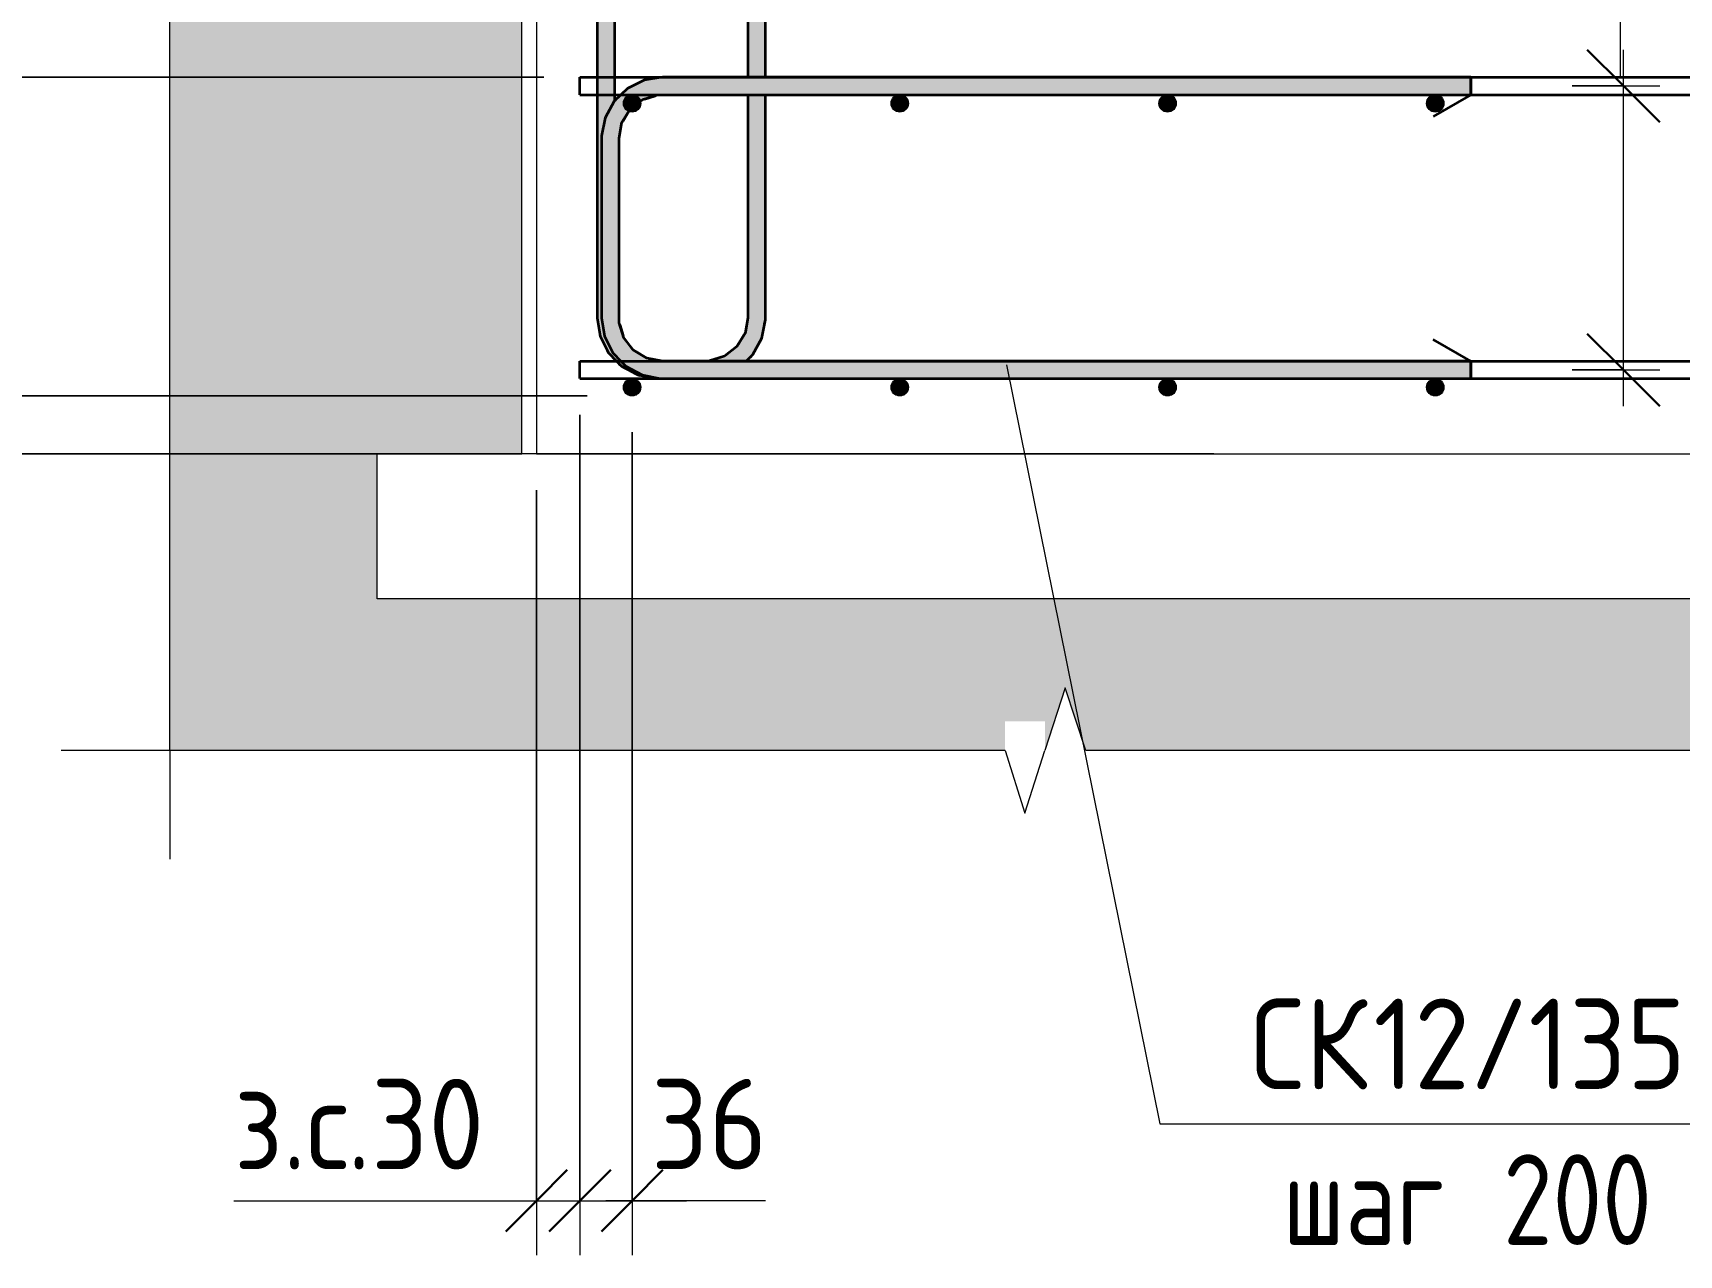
# Model space of a CAD drawing. Header units: millimetres. Extents: x 67134 to 121466, y -4758 to 13821.
# Drawn here: x 109374 to 110510, y -3803 to -2959 of the extents above; entities that cross this region are included whole.
import ezdxf

# ---------------------------------------------------------------- set-up
doc = ezdxf.new("R2010")
doc.units = ezdxf.units.MM
for name, color, linetype, lineweight in [('AA_Dim', 7, 'Continuous', 9), ('AA_Dim-25', 7, 'Continuous', 9), ('AA_Linii', 7, 'Continuous', 9), ('AA_Oformlenie', 7, 'Continuous', 9), ('AA_Vinoska', 7, 'Continuous', 9), ('AA_Visotnaya otmetka', 7, 'Continuous', 9), ('KR_Armatura', 7, 'Continuous', 20), ('KR_Armatura_Tonkie', 7, 'Continuous', 20), ('KR_Fundament', 7, 'Continuous', 20)]:
    doc.layers.add(name, color=color, linetype=linetype, lineweight=lineweight)
doc.styles.add('ISOCPEUR_7', font='isocpeur.ttf', dxfattribs={"width": 0.9, "height": 62.5})
doc.styles.add('ISOCPEUR_8', font='isocpeur.ttf', dxfattribs={"width": 0.8, "height": 62.5})
doc.dimstyles.new('00_Точн_3_знака__прозр__2', dxfattribs={"dimscale": 304.8, "dimtxt": 62.248823, "dimasz": 0.139436, "dimexe": 0.123031, "dimexo": 0.082021, "dimgap": 0.008202, "dimtad": 1, "dimdec": 3, "dimrnd": 0.001, "dimdsep": 46, "dimtxsty": 'ISOCPEUR_7', "dimblk1": 'OBLIQUE', "dimblk2": 'OBLIQUE', "dimsah": 1, "dimcen": 0.09, "dimdle": 0.123031, "dimazin": 0, "dimtfac": 1, "dimtdec": 4, "dimtix": 1, "dimtmove": 1, "dimatfit": 3, "dimfxl": 1, "dimtvp": 1, "dimtolj": 1, "dimtzin": 0, "dimlwd": 18, "dimlwe": 18, "dimarcsym": 2})
doc.dimstyles.new('00_Точн_3_знака__прозр__3', dxfattribs={"dimscale": 304.8, "dimtxt": 62.248823, "dimasz": 0.139436, "dimexe": 0.123031, "dimexo": 0.082021, "dimgap": 0.008202, "dimtad": 1, "dimdec": 3, "dimrnd": 0.001, "dimdsep": 46, "dimtxsty": 'ISOCPEUR_7', "dimblk1": 'OBLIQUE', "dimblk2": 'OBLIQUE', "dimsah": 1, "dimcen": 0.09, "dimdle": 0.123031, "dimazin": 0, "dimtfac": 1, "dimtdec": 4, "dimtix": 1, "dimtmove": 0, "dimatfit": 3, "dimfxl": 1, "dimtvp": 1, "dimtolj": 1, "dimtzin": 0, "dimlwd": 18, "dimlwe": 18, "dimarcsym": 2})
doc.dimstyles.new('10_Раскладка_арматуры_с_засечками_1', dxfattribs={"dimscale": 304.8, "dimtxt": 0.18, "dimasz": 0.164042, "dimexe": 0.082021, "dimexo": 0, "dimgap": 0, "dimtad": 1, "dimdec": 3, "dimrnd": 0.001, "dimdsep": 46, "dimtxsty": 'ISOCPEUR_7', "dimblk1": 'OBLIQUE', "dimblk2": 'OBLIQUE', "dimsah": 1, "dimcen": 0.09, "dimdle": 0.082021, "dimazin": 0, "dimtfac": 1, "dimtdec": 4, "dimtix": 1, "dimtmove": 0, "dimatfit": 3, "dimfxl": 1, "dimtvp": 1, "dimtolj": 1, "dimtzin": 0, "dimlwd": 18, "dimlwe": 18, "dimarcsym": 2})

# ---------------------------------------------------------------- blocks, each defined once
blk = doc.blocks.new('350_Стержень П торец СК-СГ _НесАрм_РабПлоск_ - 350_Стержень П торец СК-СГ _НесАрм_РабПлоск_-4075653-2-2 Армирование')
at = {"layer": 'KR_Armatura_Tonkie', "lineweight": 35}
for p, q in [((-11474, -2990), (-11533, -2990)), ((-10975, -2990), (-11462, -2990)), ((-10975, -3001.8), (-10975, -2990.2)), ((-10975, -2990.2), (-10975, -3001.8)), ((-11564.7, -3004.9), (-11566, -3006.2)), ((-11554.9, -3011.6), (-11547.3, -3005.7)), ((-11545.5, -3005), (-11538, -3002.7)), ((-11533, -3002), (-11474, -3002)), ((-11462, -3002), (-10975, -3002)), ((-10975, -3002), (-11001, -3017)), ((-11560.2, -3020), (-11556.3, -3013.5)), ((-11563, -3032), (-11561.3, -3022.5)), ((-11563, -3156), (-11563, -3032)), ((-11560, -3168.5), (-11562.3, -3161)), ((-11553.4, -3177.9), (-11559.3, -3170.3)), ((-11545, -3183.2), (-11551.5, -3179.3)), ((-10975, -3186), (-11001, -3171)), ((-11533, -3186), (-11542.5, -3184.3)), ((-11504, -3186), (-11533, -3186)), ((-10975, -3186), (-11474.7, -3186)), ((-10975, -3186.2), (-10975, -3197.8)), ((-10975, -3197.8), (-10975, -3186.2)), ((-11533, -3198), (-10975, -3198))]:
    blk.add_line(p, q, dxfattribs=at)
at = {"layer": 'KR_Armatura_Tonkie', "lineweight": 35, "flags": 128}
for points in [[(-11555.7, -2996.9), (-11557.2, -2997.7), (-11559.3, -2999.7)], [(-11544.8, -2991.8), (-11545.7, -2992), (-11548.4, -2993.3)]]:
    blk.add_lwpolyline(points, dxfattribs=at)
blk = doc.blocks.new('350_Стержень П торец СК-СГ _НесАрм_РабПлоск_ - 350_Стержень П торец СК-СГ _НесАрм_РабПлоск_-V5-2-2 Армирование')
at = {"layer": 'KR_Armatura_Tonkie', "lineweight": 35}
for points in [[(-11575, -3032), (-11563, -3032), (-11562, -3024.2), (-11558.7, -3016.6), (-11554.2, -3010.8), (-11548, -3006), (-11539.8, -3002.9), (-11533, -3001.8), (-11533, -2990), (-11543.9, -2991.4), (-11554, -2995.6), (-11562.7, -3002.3), (-11569.4, -3011), (-11573.6, -3021.1), (-11574.2, -3025.9)], [(-10975, -3002), (-10975, -2990), (-11533, -2990.2), (-11533, -3002), (-11415.2, -3002)], [(-11574.2, -3156), (-11563, -3156), (-11563.2, -3032), (-11575, -3032), (-11574.8, -3156)], [(-11533, -3198), (-11533, -3186), (-11540.8, -3185), (-11548.4, -3181.7), (-11554.2, -3177.2), (-11559, -3171), (-11562, -3163.8), (-11563.2, -3156), (-11575, -3156), (-11573.6, -3166.9), (-11569.4, -3177), (-11562.3, -3186), (-11554, -3192.4), (-11543.9, -3196.6), (-11539.1, -3197.2)], [(-11052.7, -3198), (-10975, -3197.8), (-10975, -3186), (-11533, -3186.2), (-11533, -3198), (-11415.2, -3198)]]:
    blk.add_hatch(color=256, dxfattribs=at).paths.add_polyline_path(points)
for p, q in [((-10975, -2990), (-11533, -2990)), ((-10975, -2990), (-10975, -3002)), ((-10975, -3001.8), (-10975, -2990.2)), ((-11533, -3002), (-10975, -3002)), ((-10975, -3002), (-11001, -3017)), ((-11575, -3032), (-11575, -3156)), ((-11563, -3156), (-11563, -3032)), ((-10975, -3186), (-11001, -3171)), ((-10975, -3186), (-11533, -3186)), ((-10975, -3186), (-10975, -3198)), ((-10975, -3197.8), (-10975, -3186.2)), ((-11533, -3198), (-10975, -3198))]:
    blk.add_line(p, q, dxfattribs=at)
at = {"layer": 'KR_Armatura_Tonkie', "lineweight": 35, "flags": 128}
for points in [[(-11533, -2990), (-11545.7, -2992), (-11557.2, -2997.7), (-11561.7, -3002)], [(-11561.7, -3002), (-11566.4, -3006.6), (-11572.5, -3017.9), (-11575, -3030.5), (-11575, -3032)], [(-11563, -3032), (-11561, -3021.3), (-11555.4, -3012.1), (-11546.9, -3005.4), (-11536.5, -3002.2), (-11533, -3002)], [(-11575, -3156), (-11573, -3168.7), (-11567.3, -3180.2), (-11561.7, -3186)], [(-11533, -3186), (-11543.7, -3184), (-11552.9, -3178.4), (-11559.6, -3169.9), (-11562.8, -3159.5), (-11563, -3156)], [(-11561.7, -3186), (-11558.4, -3189.4), (-11547.1, -3195.5), (-11534.5, -3198), (-11533, -3198)]]:
    blk.add_lwpolyline(points, dxfattribs=at)
blk = doc.blocks.new('265_Выпуск П одной длины _НесАрм_РабПлоск_ - В1 _d12_ t250-4071037-2-2 Армирование')
at = {"layer": 'KR_Armatura_Tonkie', "lineweight": 35}
h = blk.add_hatch(color=256, dxfattribs=at)
h.paths.add_polyline_path([(-11575, -3156), (-11574.7, -3030.1), (-11573.3, -3020.4), (-11568.8, -3010.2), (-11566, -3006.6), (-11566.2, -2913), (-11578, -2913), (-11577.8, -3156), (-11576.2, -3156)])
h.paths.add_polyline_path([(-11572, -2905), (-11566, -2905), (-11566.2, -2896), (-11578, -2896), (-11577.8, -2905), (-11573, -2905)])
h.paths.add_polyline_path([(-11572, -2888.2), (-11566, -2888), (-11566.3, -2513), (-11578, -2513), (-11577.8, -2888), (-11573, -2888.2)])
h.paths.add_polyline_path([(-11566.8, -2505), (-11566, -2505), (-11566.3, -2496), (-11578, -2496), (-11577.8, -2505), (-11566.9, -2505)])
h.paths.add_polyline_path([(-11572, -2488.2), (-11566, -2488), (-11566.2, -2430), (-11578, -2430), (-11577.8, -2488), (-11572.1, -2488.2)])
h = blk.add_hatch(color=256, dxfattribs=at)
h.paths.add_polyline_path([(-11469.6, -3156), (-11462, -3156), (-11462.2, -3002), (-11474, -3002), (-11473.8, -3156), (-11469.8, -3156)])
h.paths.add_polyline_path([(-11467.6, -2990), (-11462, -2990), (-11462.2, -2913), (-11474, -2913), (-11473.8, -2990), (-11468, -2990)])
h.paths.add_polyline_path([(-11463.8, -2905), (-11462, -2905), (-11462.2, -2896), (-11474, -2896), (-11473.8, -2905), (-11464.6, -2905)])
h.paths.add_polyline_path([(-11468, -2888.2), (-11462, -2888), (-11462.3, -2513), (-11474, -2513), (-11473.8, -2888), (-11469, -2888.2)])
h.paths.add_polyline_path([(-11463.8, -2505), (-11462, -2505), (-11462.3, -2496), (-11474, -2496), (-11473.8, -2505), (-11463.9, -2505)])
h.paths.add_polyline_path([(-11468, -2488.2), (-11462, -2488), (-11462.2, -2430), (-11474, -2430), (-11473.8, -2488), (-11468.1, -2488.2)])
for points in [[(-11536, -3198), (-11536, -3197.6), (-11544.9, -3196.1), (-11554.3, -3192.2), (-11563.1, -3185.1), (-11569.4, -3177), (-11573.7, -3165.8), (-11575, -3156), (-11578, -3156), (-11576.6, -3166.9), (-11572.4, -3177), (-11565.2, -3186.1), (-11556.7, -3192.5), (-11546.9, -3196.6), (-11537.6, -3197.8)], [(-11504, -3186), (-11474.7, -3186), (-11473.9, -3185.2), (-11467.4, -3176.5), (-11463.4, -3166.9), (-11462.2, -3156), (-11474, -3156), (-11475.2, -3164.3), (-11478, -3171), (-11483.1, -3177.5), (-11489, -3182), (-11496.2, -3185), (-11497.6, -3185.2)], [(-11533, -3198), (-11536, -3197.8), (-11536, -3198)]]:
    blk.add_hatch(color=256, dxfattribs=at).paths.add_polyline_path(points)
for p, q in [((-11578, -2430), (-11578, -2488)), ((-11578, -2430), (-11566, -2430)), ((-11566.2, -2430), (-11577.8, -2430)), ((-11566, -2488), (-11566, -2430)), ((-11566, -2430), (-11551, -2456)), ((-11474, -2430), (-11489, -2456)), ((-11474, -2430), (-11474, -2488)), ((-11474, -2430), (-11462, -2430)), ((-11462.2, -2430), (-11473.8, -2430)), ((-11462, -2488), (-11462, -2430)), ((-11578, -2496), (-11578, -2505)), ((-11566, -2505), (-11566, -2496)), ((-11474, -2496), (-11474, -2505)), ((-11462, -2505), (-11462, -2496)), ((-11578, -2513), (-11578, -2888)), ((-11566, -2888), (-11566, -2513)), ((-11474, -2513), (-11474, -2888)), ((-11462, -2888), (-11462, -2513)), ((-11578, -2896), (-11578, -2905)), ((-11566, -2905), (-11566, -2896)), ((-11474, -2896), (-11474, -2905)), ((-11462, -2905), (-11462, -2896)), ((-11578, -2913), (-11578, -2990)), ((-11566, -2990), (-11566, -2913)), ((-11474, -2913), (-11474, -2990)), ((-11462, -2990), (-11462, -2913)), ((-11578, -2990), (-11578, -3002)), ((-11566, -3002), (-11566, -2990)), ((-11578, -3002), (-11578, -3156)), ((-11566, -3006.6), (-11566, -3002)), ((-11474, -3002), (-11474, -3156)), ((-11462, -3156), (-11462, -3002)), ((-11504, -3186), (-11533, -3186)), ((-11536, -3198), (-11504, -3198))]:
    blk.add_line(p, q, dxfattribs=at)
at = {"layer": 'KR_Armatura_Tonkie', "lineweight": 35, "flags": 128}
for points in [[(-11578, -3156), (-11576, -3168.7), (-11570.3, -3180.2), (-11564.7, -3186)], [(-11474, -3156), (-11476, -3166.7), (-11481.6, -3175.9), (-11490.1, -3182.6), (-11500.5, -3185.8), (-11504, -3186)], [(-11475.3, -3186), (-11470.6, -3181.4), (-11464.5, -3170.1), (-11462, -3157.5), (-11462, -3156)], [(-11564.7, -3186), (-11561.4, -3189.4), (-11550.1, -3195.5), (-11537.5, -3198), (-11536, -3198)]]:
    blk.add_lwpolyline(points, dxfattribs=at)
blk = doc.blocks.new('265_Выпуск П одной длины _НесАрм_РабПлоск_ - В1 _d12_ t250-V7-2-2 Армирование')
at = {"layer": 'KR_Armatura_Tonkie', "lineweight": 35}
for p, q in [((-11578, -2430), (-11578, -2488)), ((-11566.2, -2430), (-11577.8, -2430)), ((-11577.8, -2430), (-11566.2, -2430)), ((-11566, -2488), (-11566, -2430)), ((-11566, -2430), (-11551, -2456)), ((-11474, -2430), (-11489, -2456)), ((-11474, -2430), (-11474, -2488)), ((-11473.8, -2430), (-11462.2, -2430)), ((-11462.2, -2430), (-11473.8, -2430)), ((-11462, -2488), (-11462, -2430)), ((-11578, -2496), (-11578, -2505)), ((-11566, -2505), (-11566, -2496)), ((-11474, -2496), (-11474, -2505)), ((-11462, -2505), (-11462, -2496)), ((-11578, -2513), (-11578, -2888)), ((-11566, -2888), (-11566, -2513)), ((-11474, -2513), (-11474, -2888)), ((-11462, -2888), (-11462, -2513)), ((-11578, -2896), (-11578, -2905)), ((-11566, -2905), (-11566, -2896)), ((-11474, -2896), (-11474, -2905)), ((-11462, -2905), (-11462, -2896)), ((-11578, -2913), (-11578, -2990)), ((-11566, -2990), (-11566, -2913)), ((-11474, -2913), (-11474, -2990)), ((-11462, -2990), (-11462, -2913)), ((-11578, -2990), (-11578, -3002)), ((-11566, -3002), (-11566, -2990)), ((-11578, -3002), (-11578, -3156)), ((-11566, -3006.6), (-11566, -3002)), ((-11474, -3002), (-11474, -3156)), ((-11462, -3156), (-11462, -3002)), ((-11474, -3156), (-11475.7, -3165.5)), ((-11476.8, -3168), (-11480.7, -3174.5)), ((-11482.1, -3176.4), (-11489.7, -3182.3)), ((-11504, -3186), (-11533, -3186)), ((-11491.5, -3183), (-11499, -3185.3)), ((-11536, -3198), (-11504, -3198))]:
    blk.add_line(p, q, dxfattribs=at)
at = {"layer": 'KR_Armatura_Tonkie', "lineweight": 35, "flags": 128}
for points in [[(-11462.6, -3160.4), (-11462, -3157.5), (-11462, -3156)], [(-11576.2, -3167.8), (-11576, -3168.7), (-11574.7, -3171.4)], [(-11465.9, -3172.7), (-11464.5, -3170.1), (-11464.2, -3168.6)], [(-11571.1, -3178.7), (-11570.3, -3180.2), (-11568.3, -3182.3)], [(-11472.3, -3183.1), (-11470.6, -3181.4), (-11469.5, -3179.4)], [(-11563.1, -3187.7), (-11561.4, -3189.4), (-11559.4, -3190.5)], [(-11552.7, -3194.1), (-11550.1, -3195.5), (-11548.6, -3195.8)], [(-11540.4, -3197.4), (-11537.5, -3198), (-11536, -3198)]]:
    blk.add_lwpolyline(points, dxfattribs=at)
blk = doc.blocks.new('011_Прямоугольник обрыва _ЭлУзла_ - 011_Прямоугольник обрыва _ЭлУзла_-4156433-2-2 Армирование')
at = {"layer": 'AA_Oformlenie'}
for p, q in [((-11873.1, -3454.8), (-11873.1, -2113.6)), ((-11296.5, -3454.8), (-11873.1, -3454.8)), ((-10088.3, -3454.8), (-11240.9, -3454.8))]:
    blk.add_line(p, q, dxfattribs=at)
blk = doc.blocks.new('DIMBLOCK110-2-2 Армирование')
at = {"layer": 'AA_Dim-25', "lineweight": 30}
for p, q in [((109232, -3210), (109210.8, -3188.8)), ((109232, -3210), (109253.3, -3231.3)), ((109232, -3250), (109210.8, -3228.8)), ((109232, -3250), (109253.3, -3271.2))]:
    blk.add_line(p, q, dxfattribs=at)
at = {"layer": 'AA_Dim-25', "lineweight": 18}
for p, q in [((109756.8, -3210), (109194.5, -3210)), ((109232, -3287.5), (109232, -3210)), ((109232, -3210), (109756.8, -3210)), ((109232, -3253.5), (109232, -3230)), ((109696.8, -3250), (109194.5, -3250)), ((109232, -3250), (109696.8, -3250)), ((109232, -3467.6), (109232, -3253.5))]:
    blk.add_line(p, q, dxfattribs=at)
at = {"layer": 'AA_Dim-25', "color": 0, "lineweight": 18, "insert": (109147.9, -3467.6), "char_height": 62.5, "width": 226.969, "attachment_point": 1, "rotation": 90, "line_spacing_factor": 1.149209, "style": 'ISOCPEUR_7'}
blk.add_mtext('з.с.40', dxfattribs=at)
blk = doc.blocks.new('_Oblique')
at = {"color": 0, "linetype": 'ByBlock', "lineweight": -2}
blk.add_line((-0.5, -0.5), (0.5, 0.5), dxfattribs=at)
blk = doc.blocks.new('DIMBLOCK111-2-2 Армирование')
at = {"layer": 'AA_Dim-25', "lineweight": 30}
for p, q in [((109232, -2990), (109210.8, -2968.8)), ((109232, -2990), (109253.3, -3011.2)), ((109232, -3210), (109210.8, -3188.8)), ((109232, -3210), (109253.3, -3231.3))]:
    blk.add_line(p, q, dxfattribs=at)
at = {"layer": 'AA_Dim-25', "lineweight": 18}
for p, q in [((109726.8, -2990), (109194.5, -2990)), ((109232, -3210), (109232, -2990)), ((109232, -2990), (109726.8, -2990)), ((109756.8, -3210), (109194.5, -3210)), ((109232, -3210), (109756.8, -3210))]:
    blk.add_line(p, q, dxfattribs=at)
at = {"layer": 'AA_Dim-25', "color": 0, "lineweight": 18, "insert": (109147.9, -3159.3), "char_height": 62.5, "width": 142.215, "attachment_point": 1, "rotation": 90, "line_spacing_factor": 1.149209, "style": 'ISOCPEUR_7'}
blk.add_mtext('220', dxfattribs=at)
blk = doc.blocks.new('DIMBLOCK112-2-2 Армирование')
at = {"layer": 'AA_Dim-25', "lineweight": 18}
for p, q in [((109096.5, -2709.9), (109096.5, -2924)), ((109096.5, -2924), (109232, -2970)), ((109696.8, -2950), (109194.5, -2950)), ((109232, -2990), (109232, -2950)), ((109232, -2950), (109696.8, -2950)), ((109726.8, -2990), (109194.5, -2990)), ((109232, -2990), (109726.8, -2990))]:
    blk.add_line(p, q, dxfattribs=at)
at = {"layer": 'AA_Dim-25', "lineweight": 30}
for p, q in [((109232, -2950), (109210.8, -2928.8)), ((109232, -2950), (109253.3, -2971.2)), ((109232, -2990), (109210.8, -2968.8)), ((109232, -2990), (109253.3, -3011.2))]:
    blk.add_line(p, q, dxfattribs=at)
at = {"layer": 'AA_Dim-25', "color": 0, "lineweight": 18, "insert": (109012.4, -2899), "char_height": 62.5, "width": 226.969, "attachment_point": 1, "rotation": 90, "line_spacing_factor": 1.149209, "style": 'ISOCPEUR_7'}
blk.add_mtext('з.с.40', dxfattribs=at)
blk = doc.blocks.new('DIMBLOCK113-2-2 Армирование')
at = {"layer": 'AA_Dim-25', "lineweight": 18}
for p, q in [((109232, -2785.3), (109232, -2889.4)), ((109232, -2889.4), (109232, -2925)), ((109726.8, -2900), (109194.5, -2900)), ((109232, -2950), (109232, -2900)), ((109232, -2900), (109726.8, -2900)), ((109696.8, -2950), (109194.5, -2950)), ((109232, -2950), (109696.8, -2950))]:
    blk.add_line(p, q, dxfattribs=at)
at = {"layer": 'AA_Dim-25', "lineweight": 30}
for p, q in [((109232, -2900), (109210.8, -2878.8)), ((109232, -2900), (109253.3, -2921.2)), ((109232, -2950), (109210.8, -2928.8)), ((109232, -2950), (109253.3, -2971.2))]:
    blk.add_line(p, q, dxfattribs=at)
at = {"layer": 'AA_Dim-25', "color": 0, "lineweight": 18, "insert": (109147.9, -2864.4), "char_height": 62.5, "width": 94.81, "attachment_point": 1, "rotation": 90, "line_spacing_factor": 1.149209, "style": 'ISOCPEUR_7'}
blk.add_mtext('50', dxfattribs=at)
blk = doc.blocks.new('DIMBLOCK122-2-2 Армирование')
at = {"layer": 'AA_Dim-25', "lineweight": 18}
for p, q in [((109751.8, -3223), (109751.8, -3803)), ((109751.8, -3765.5), (109751.8, -3223)), ((109721.8, -3275), (109721.8, -3803)), ((109721.8, -3765.5), (109721.8, -3275)), ((109513, -3765.5), (109721.1, -3765.5)), ((109684.3, -3765.5), (109751.8, -3765.5)), ((109721.1, -3765.5), (109736.8, -3765.5))]:
    blk.add_line(p, q, dxfattribs=at)
at = {"layer": 'AA_Dim-25', "lineweight": 30}
for p, q in [((109721.8, -3765.5), (109743.1, -3744.3)), ((109751.8, -3765.5), (109773.1, -3744.3)), ((109721.8, -3765.5), (109700.6, -3786.8)), ((109751.8, -3765.5), (109730.6, -3786.8))]:
    blk.add_line(p, q, dxfattribs=at)
at = {"layer": 'AA_Dim-25', "color": 0, "lineweight": 18, "insert": (109513, -3681.4), "char_height": 62.5, "width": 219.786, "attachment_point": 1, "line_spacing_factor": 1.149209, "style": 'ISOCPEUR_7'}
blk.add_mtext('з.с.30', dxfattribs=at)
blk = doc.blocks.new('DIMBLOCK123-2-2 Армирование')
at = {"layer": 'AA_Dim-25', "lineweight": 18}
for p, q in [((109751.8, -3223), (109751.8, -3803)), ((109751.8, -3765.5), (109751.8, -3223)), ((109787.8, -3235), (109787.8, -3803)), ((109787.8, -3765.5), (109787.8, -3235)), ((109751.8, -3765.5), (109825.3, -3765.5)), ((109775.9, -3765.5), (109769.8, -3765.5)), ((109879.9, -3765.5), (109775.9, -3765.5))]:
    blk.add_line(p, q, dxfattribs=at)
at = {"layer": 'AA_Dim-25', "lineweight": 30}
for p, q in [((109751.8, -3765.5), (109773.1, -3744.3)), ((109787.8, -3765.5), (109809.1, -3744.3)), ((109751.8, -3765.5), (109730.6, -3786.8)), ((109787.8, -3765.5), (109766.6, -3786.8))]:
    blk.add_line(p, q, dxfattribs=at)
at = {"layer": 'AA_Dim-25', "color": 0, "lineweight": 18, "insert": (109800.9, -3681.4), "char_height": 62.5, "width": 94.81, "attachment_point": 1, "line_spacing_factor": 1.149209, "style": 'ISOCPEUR_7'}
blk.add_mtext('36', dxfattribs=at)
blk = doc.blocks.new('DIMBLOCK132-2-2 Армирование')
at = {"layer": 'AA_Dim-25', "lineweight": 30}
for p, q in [((110472.1, -2996), (110447.1, -2971)), ((110472.1, -2996), (110497.1, -3021)), ((110472.1, -3192), (110447.1, -3167)), ((110472.1, -3192), (110497.1, -3217))]:
    blk.add_line(p, q, dxfattribs=at)
at = {"layer": 'AA_Dim-25', "lineweight": 18}
for p, q in [((110472.1, -3217), (110472.1, -2971)), ((110436.8, -2996), (110497.1, -2996)), ((110472.1, -2996), (110436.8, -2996)), ((110436.8, -3192), (110497.1, -3192)), ((110472.1, -3192), (110436.8, -3192))]:
    blk.add_line(p, q, dxfattribs=at)
blk = doc.blocks.new('042_М_Арматуры - Диам длина поз _ Комментарий-3662934-2-2 Армирование')
at = {"layer": 'AA_Vinoska'}
blk.add_line((-10831.3, -2781.2), (-10481.3, -2781.2), dxfattribs=at)

msp = doc.modelspace()

# ---------------------------------------------------------------- hatches: boundary and pattern name
at = {"layer": 'AA_Oformlenie'}
h = msp.add_hatch(dxfattribs=at)
h.set_pattern_fill('FP_13', color=250, style=0, pattern_type=2)
h.set_pattern_definition([(0, (112433.533, 825), (101.6, 25.4), [8.382, -67.818, 8.382, -67.818, -406.4]), (0, (112433.533, 825), (101.6, 25.4), [-152.4, 8.382, -144.018, 8.382, -67.818, -177.8]), (0, (112433.533, 825), (101.6, 25.4), [-381, 8.382, -42.418, 8.382, -118.618]), (120, (112471.633, 837.7), (-72.79705, 75.28818), [8.382, -67.818, 8.382, -67.818, -406.4]), (120, (112471.633, 837.7), (-72.79705, 75.28818), [-152.4, 8.382, -144.018, 8.382, -67.818, -177.8]), (120, (112471.633, 837.7), (-72.79705, 75.28818), [-381, 8.382, -42.418, 8.382, -118.618]), (240, (112484.333, 888.5), (-28.80295, -100.68818), [8.382, -67.818, 8.382, -67.818, -406.4]), (240, (112484.333, 888.5), (-28.80295, -100.68818), [-152.4, 8.382, -144.018, 8.382, -67.818, -177.8]), (240, (112484.333, 888.5), (-28.80295, -100.68818), [-381, 8.382, -42.418, 8.382, -118.618])])
h.paths.add_polyline_path([(109468.6618, -3454.753), (110045.26, -3454.753), (110045.26, -3434.6753), (110072.76, -3434.6753), (110072.76, -3454.753), (110086.8371, -3411.4279), (110100.9143, -3454.753), (111253.4563, -3454.753), (111253.4563, -3434.6753), (111280.9563, -3434.6753), (111280.9563, -3454.753), (111295.0335, -3411.4279), (111309.1107, -3454.753), (111711.8028, -3454.753), (111711.8028, -3350), (109611.8028, -3350), (109611.8028, -3250), (109711.8028, -3250), (109711.8028, -1235), (109468.6618, -1235), (109468.6618, -2057.9104), (109488.2882, -2057.9104), (109488.2882, -2086.0648), (109468.6618, -2086.0648), (109511.9631, -2099.8148), (109468.6618, -2113.5648), (109468.6618, -3387.9646)])
at = {"layer": 'KR_Armatura'}
h = msp.add_hatch(color=256, dxfattribs=at)
edge = h.paths.add_edge_path()
edge.add_arc((109787.8028, -3008), 6, 0, 360)
for points in [[(109790.726, -3013.1962), (109790.8028, -3013.1962), (109793.8028, -3008), (109790.726, -3002.8038), (109784.8028, -3002.8038), (109781.8337, -3008.0535), (109784.8028, -3013.1962)], [(109969.6028, -3013.1962), (109975.6028, -3013.1962), (109978.6028, -3008), (109975.6028, -3002.8038), (109969.6028, -3002.8038), (109966.6028, -3008)], [(110154.4028, -3013.1962), (110160.4028, -3013.1962), (110163.4028, -3008), (110160.4028, -3002.8038), (110154.4028, -3002.8038), (110151.4028, -3008)], [(110339.2028, -3013.1962), (110345.2028, -3013.1962), (110348.2028, -3008), (110345.2028, -3002.8038), (110339.2028, -3002.8038), (110336.2028, -3008)], [(109784.8028, -3209.1962), (109790.8028, -3209.1962), (109793.6673, -3203.7653), (109790.726, -3198.8038), (109784.8028, -3198.8038), (109781.8028, -3204)], [(109969.6028, -3209.1962), (109975.6028, -3209.1962), (109978.6028, -3204), (109975.6028, -3198.8038), (109969.6028, -3198.8038), (109966.6028, -3204)], [(110154.4028, -3209.1962), (110160.4028, -3209.1962), (110163.4028, -3204), (110160.4028, -3198.8038), (110154.4028, -3198.8038), (110151.4028, -3204)], [(110339.2028, -3209.1962), (110345.2028, -3209.1962), (110348.2028, -3204), (110345.2028, -3198.8038), (110339.2028, -3198.8038), (110336.2028, -3204)]]:
    msp.add_hatch(color=256, dxfattribs=at).paths.add_polyline_path(points)
h = msp.add_hatch(color=256, dxfattribs=at)
edge = h.paths.add_edge_path()
edge.add_arc((109972.6028, -3008), 6, 0, 360)
h = msp.add_hatch(color=256, dxfattribs=at)
edge = h.paths.add_edge_path()
edge.add_arc((110157.4028, -3008), 6, 0, 360)
h = msp.add_hatch(color=256, dxfattribs=at)
edge = h.paths.add_edge_path()
edge.add_arc((110342.2028, -3008), 6, 0, 360)
h = msp.add_hatch(color=256, dxfattribs=at)
edge = h.paths.add_edge_path()
edge.add_arc((109787.8028, -3204), 6, 0, 360)
h = msp.add_hatch(color=256, dxfattribs=at)
edge = h.paths.add_edge_path()
edge.add_arc((109972.6028, -3204), 6, 0, 360)
h = msp.add_hatch(color=256, dxfattribs=at)
edge = h.paths.add_edge_path()
edge.add_arc((110157.4028, -3204), 6, 0, 360)
h = msp.add_hatch(color=256, dxfattribs=at)
edge = h.paths.add_edge_path()
edge.add_arc((110342.2028, -3204), 6, 0, 360)

# ---------------------------------------------------------------- linework, layer by layer
at = {"layer": 'AA_Linii'}
for p, q in [((109711.8028, -3250), (109711.8028, -1235)), ((109611.8028, -3350), (109611.8028, -3250)), ((109611.8028, -3250), (109711.8028, -3250)), ((111711.8028, -3350), (109611.8028, -3350))]:
    msp.add_line(p, q, dxfattribs=at)
at = {"layer": 'AA_Vinoska'}
for p, q in [((110470.0425, -2989.2474), (110470.0425, -2781.2042)), ((110046.1676, -3188.4824), (110152.1155, -3712.3861)), ((110086.8371, -3411.4279), (110072.76, -3454.753)), ((110100.9143, -3454.753), (110086.8371, -3411.4279)), ((109468.6618, -3454.753), (109393.6618, -3454.753)), ((109468.6618, -3454.753), (109468.6618, -3529.753)), ((110045.26, -3454.753), (110059.01, -3498.0543)), ((110059.01, -3498.0543), (110072.76, -3454.753)), ((110152.1155, -3712.3861), (110186.7894, -3712.3861))]:
    msp.add_line(p, q, dxfattribs=at)
at = {"layer": 'AA_Visotnaya otmetka'}
for q in [(108851.8453, -3250), (110189.3998, -3250)]:
    msp.add_line((110189.3998, -3250), q, dxfattribs=at)
at = {"layer": 'KR_Armatura'}
for p, q in [((109784.8028, -3002.8038), (109781.8337, -3008.0535)), ((109781.8337, -3008.0535), (109784.8028, -3013.1962)), ((109790.726, -3002.8038), (109784.8028, -3002.8038)), ((109793.8028, -3008), (109790.726, -3002.8038)), ((109790.8028, -3013.1962), (109793.8028, -3008)), ((109969.6028, -3002.8038), (109966.6028, -3008)), ((109966.6028, -3008), (109969.6028, -3013.1962)), ((109975.6028, -3002.8038), (109969.6028, -3002.8038)), ((109978.6028, -3008), (109975.6028, -3002.8038)), ((109975.6028, -3013.1962), (109978.6028, -3008)), ((110154.4028, -3002.8038), (110151.4028, -3008)), ((110151.4028, -3008), (110154.4028, -3013.1962)), ((110160.4028, -3002.8038), (110154.4028, -3002.8038)), ((110163.4028, -3008), (110160.4028, -3002.8038)), ((110160.4028, -3013.1962), (110163.4028, -3008)), ((110339.2028, -3002.8038), (110336.2028, -3008)), ((110336.2028, -3008), (110339.2028, -3013.1962)), ((110345.2028, -3002.8038), (110339.2028, -3002.8038)), ((110348.2028, -3008), (110345.2028, -3002.8038)), ((110345.2028, -3013.1962), (110348.2028, -3008)), ((109784.8028, -3013.1962), (109790.726, -3013.1962)), ((109790.726, -3013.1962), (109790.8028, -3013.1962)), ((109969.6028, -3013.1962), (109975.6028, -3013.1962)), ((110154.4028, -3013.1962), (110160.4028, -3013.1962)), ((110339.2028, -3013.1962), (110345.2028, -3013.1962)), ((109784.8028, -3198.8038), (109781.8028, -3204)), ((109781.8028, -3204), (109784.8028, -3209.1962)), ((109790.726, -3198.8038), (109784.8028, -3198.8038)), ((109793.6673, -3203.7653), (109790.726, -3198.8038)), ((109790.8028, -3209.1962), (109793.6673, -3203.7653)), ((109969.6028, -3198.8038), (109966.6028, -3204)), ((109966.6028, -3204), (109969.6028, -3209.1962)), ((109975.6028, -3198.8038), (109969.6028, -3198.8038)), ((109978.6028, -3204), (109975.6028, -3198.8038)), ((109975.6028, -3209.1962), (109978.6028, -3204)), ((110154.4028, -3198.8038), (110151.4028, -3204)), ((110151.4028, -3204), (110154.4028, -3209.1962)), ((110160.4028, -3198.8038), (110154.4028, -3198.8038)), ((110163.4028, -3204), (110160.4028, -3198.8038)), ((110160.4028, -3209.1962), (110163.4028, -3204)), ((110339.2028, -3198.8038), (110336.2028, -3204)), ((110336.2028, -3204), (110339.2028, -3209.1962)), ((110345.2028, -3198.8038), (110339.2028, -3198.8038)), ((110348.2028, -3204), (110345.2028, -3198.8038)), ((110345.2028, -3209.1962), (110348.2028, -3204)), ((109784.8028, -3209.1962), (109790.8028, -3209.1962)), ((109969.6028, -3209.1962), (109975.6028, -3209.1962)), ((110154.4028, -3209.1962), (110160.4028, -3209.1962)), ((110339.2028, -3209.1962), (110345.2028, -3209.1962))]:
    msp.add_line(p, q, dxfattribs=at)
for centre in [(109787.8028, -3008), (109972.6028, -3008), (110157.4028, -3008), (110342.2028, -3008), (109787.8028, -3204), (109972.6028, -3204), (110157.4028, -3204), (110342.2028, -3204)]:
    msp.add_circle(centre, 6, dxfattribs=at)
at = {"layer": 'KR_Armatura_Tonkie', "lineweight": 35}
for p, q in [((109751.8028, -2990), (111671.8028, -2990)), ((109751.8028, -3002), (109751.8028, -2990)), ((109751.8028, -3002), (111671.8028, -3002)), ((109751.8028, -3186), (111671.8028, -3186)), ((109751.8028, -3198), (109751.8028, -3186)), ((109751.8028, -3198), (111671.8028, -3198))]:
    msp.add_line(p, q, dxfattribs=at)
at = {"layer": 'KR_Fundament'}
for p, q in [((109721.8028, -2950), (109721.8028, -3250)), ((109721.8028, -3250), (111711.8028, -3250))]:
    msp.add_line(p, q, dxfattribs=at)

# ---------------------------------------------------------------- block references
at = {"layer": 'AA_Oformlenie'}
msp.add_blockref('011_Прямоугольник обрыва _ЭлУзла_ - 011_Прямоугольник обрыва _ЭлУзла_-4156433-2-2 Армирование', (121341.8028, 0), dxfattribs=at)
at = {"layer": 'AA_Vinoska'}
msp.add_blockref('042_М_Арматуры - Диам длина поз _ Комментарий-3662934-2-2 Армирование', (121018.0969, -931.1819), dxfattribs=at)
at = {"layer": 'KR_Armatura_Tonkie', "lineweight": 35}
for name in ['265_Выпуск П одной длины _НесАрм_РабПлоск_ - В1 _d12_ t250-4071037-2-2 Армирование', '265_Выпуск П одной длины _НесАрм_РабПлоск_ - В1 _d12_ t250-V7-2-2 Армирование', '350_Стержень П торец СК-СГ _НесАрм_РабПлоск_ - 350_Стержень П торец СК-СГ _НесАрм_РабПлоск_-V5-2-2 Армирование', '350_Стержень П торец СК-СГ _НесАрм_РабПлоск_ - 350_Стержень П торец СК-СГ _НесАрм_РабПлоск_-4075653-2-2 Армирование']:
    msp.add_blockref(name, (121341.8028, 0), dxfattribs=at)

# ---------------------------------------------------------------- texts
at = {"layer": 'AA_Vinoska', "char_height": 62.5, "attachment_point": 1}
for s, insert, width, style in [('СК', (110214.6554, -3626.0335), 102.816422, 'ISOCPEUR_7'), ('12/135', (110299.4874, -3626.0335), 263.354344, 'ISOCPEUR_7'), (' 200', (110357.2158, -3733.5099), 166.751, 'ISOCPEUR_8'), ('шаг', (110236.8304, -3733.5099), 145.907125, 'ISOCPEUR_8')]:
    msp.add_mtext(s, dxfattribs=dict(at, insert=insert, width=width, style=style))

# ---------------------------------------------------------------- dimensions: what is measured, and where the dimension line sits
at = {"layer": 'AA_Dim', "lineweight": 18}
for base, p1, p2, override, picture, middle in [((109232.0394, -2950), (109751.8028, -2990), (109721.8028, -2950), {"dimpost": 'з.с.<>', "dimfxl": 50}, 'DIMBLOCK112-2-2 Армирование', (109054.0366, -2785.5437)), ((109232.0394, -2900), (109721.8028, -2950), (109751.8028, -2900), {"dimpost": '<>', "dimfxl": 58.309519}, 'DIMBLOCK113-2-2 Армирование', (109189.5526, -2816.949)), ((109232.0394, -3210), (109721.8028, -3250), (109781.8028, -3210), {"dimpost": 'з.с.<>', "dimfxl": 72.111026}, 'DIMBLOCK110-2-2 Армирование', (109189.5526, -3354.1135))]:
    dim = msp.add_linear_dim(base=base, p1=p1, p2=p2, angle=90, dimstyle='00_Точн_3_знака__прозр__2', override=override, dxfattribs=at)
    dim.commit()
    dim.dimension.update_dxf_attribs({"geometry": picture, "text_midpoint": middle, "dimtype": 160, "text_rotation": 90})
for base, p1, p2, dimstyle, override, picture, middle in [((109232.0394, -2990), (109781.8028, -3210), (109751.8028, -2990), '00_Точн_3_знака__прозр__3', {"dimpost": '<>', "dimfxl": 222.036033}, 'DIMBLOCK111-2-2 Армирование', (109198.2894, -3100)), ((110472.1378, -2996), (110436.7825, -3192), (110436.7825, -2996), '10_Раскладка_арматуры_с_засечками_1', {"dimpost": '<>', "dimfxl": 196}, 'DIMBLOCK132-2-2 Армирование', (110440.8878, -3094))]:
    dim = msp.add_linear_dim(base=base, p1=p1, p2=p2, angle=90, dimstyle=dimstyle, override=override, dxfattribs=at)
    dim.commit()
    dim.dimension.update_dxf_attribs({"geometry": picture, "text_midpoint": middle})
for base, p1, p2, override, picture, middle in [((109751.8028, -3765.5429), (109721.8028, -3250), (109751.8028, -3198), {"dimpost": 'з.с.<>', "dimfxl": 60.033324}, 'DIMBLOCK122-2-2 Армирование', (109622.848, -3723.0561)), ((109787.8028, -3765.5429), (109751.8028, -3198), (109787.8028, -3210), {"dimpost": '<>', "dimfxl": 37.947332}, 'DIMBLOCK123-2-2 Армирование', (109848.2974, -3723.0561))]:
    dim = msp.add_linear_dim(base=base, p1=p1, p2=p2, dimstyle='00_Точн_3_знака__прозр__2', override=override, dxfattribs=at)
    dim.commit()
    dim.dimension.update_dxf_attribs({"geometry": picture, "text_midpoint": middle, "dimtype": 160})

doc.saveas('drawing.dxf')
